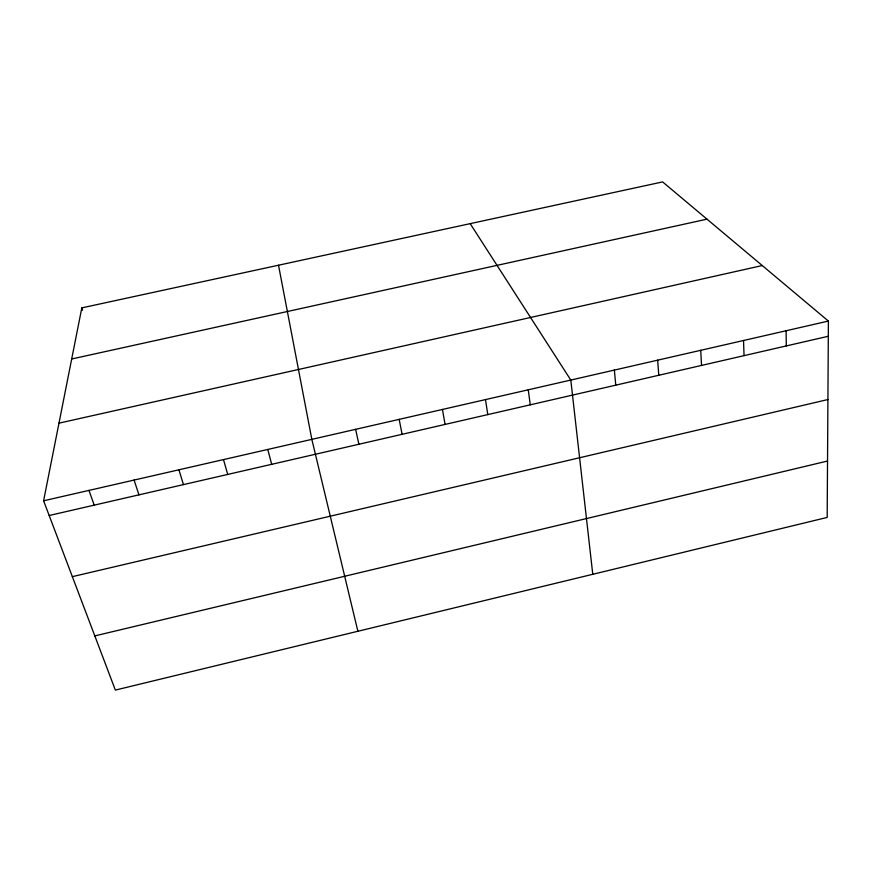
<?xml version="1.0" encoding="UTF-8"?>
<svg xmlns="http://www.w3.org/2000/svg" width="872" height="872" viewBox="0 0 872 872"><rect width="100%" height="100%" fill="white"/><g stroke="black" fill="none" stroke-linecap="round" stroke-linejoin="round"><path stroke-width="1.31" d="M828.4 321.07L827.179 517.434L115.355 690.09L43.6 500.79L81.815 307.881L662.622 181.91L828.4 321.07L43.6 500.79M94.819 635.906L827.528 461.037M72.354 576.654L827.909 399.54M49.181 515.505L828.302 336.265M58.969 423.171L762.259 265.546M71.689 358.981L706.985 219.155M470.193 223.646L570.8 380.061L592.775 574.288M88.977 490.402L94.209 505.139M134.07 480.069L138.964 494.849M81.815 307.881L82.589 310.247M178.913 469.801L183.469 484.614M223.483 459.599L227.712 474.433M267.791 449.451L271.693 464.318M357.88 631.263L311.838 439.357L278.517 265.219M355.634 429.329L358.883 444.251M399.169 419.367L402.101 434.311M442.453 409.448L445.069 424.424M485.475 399.594L487.797 414.603M528.258 389.806L530.263 404.826M614.368 370.088L615.763 385.162M657.684 360.169L658.774 375.265M700.739 350.304L701.524 365.433M743.543 340.505L744.034 355.656M786.097 330.761L786.293 345.933"/></g></svg>
